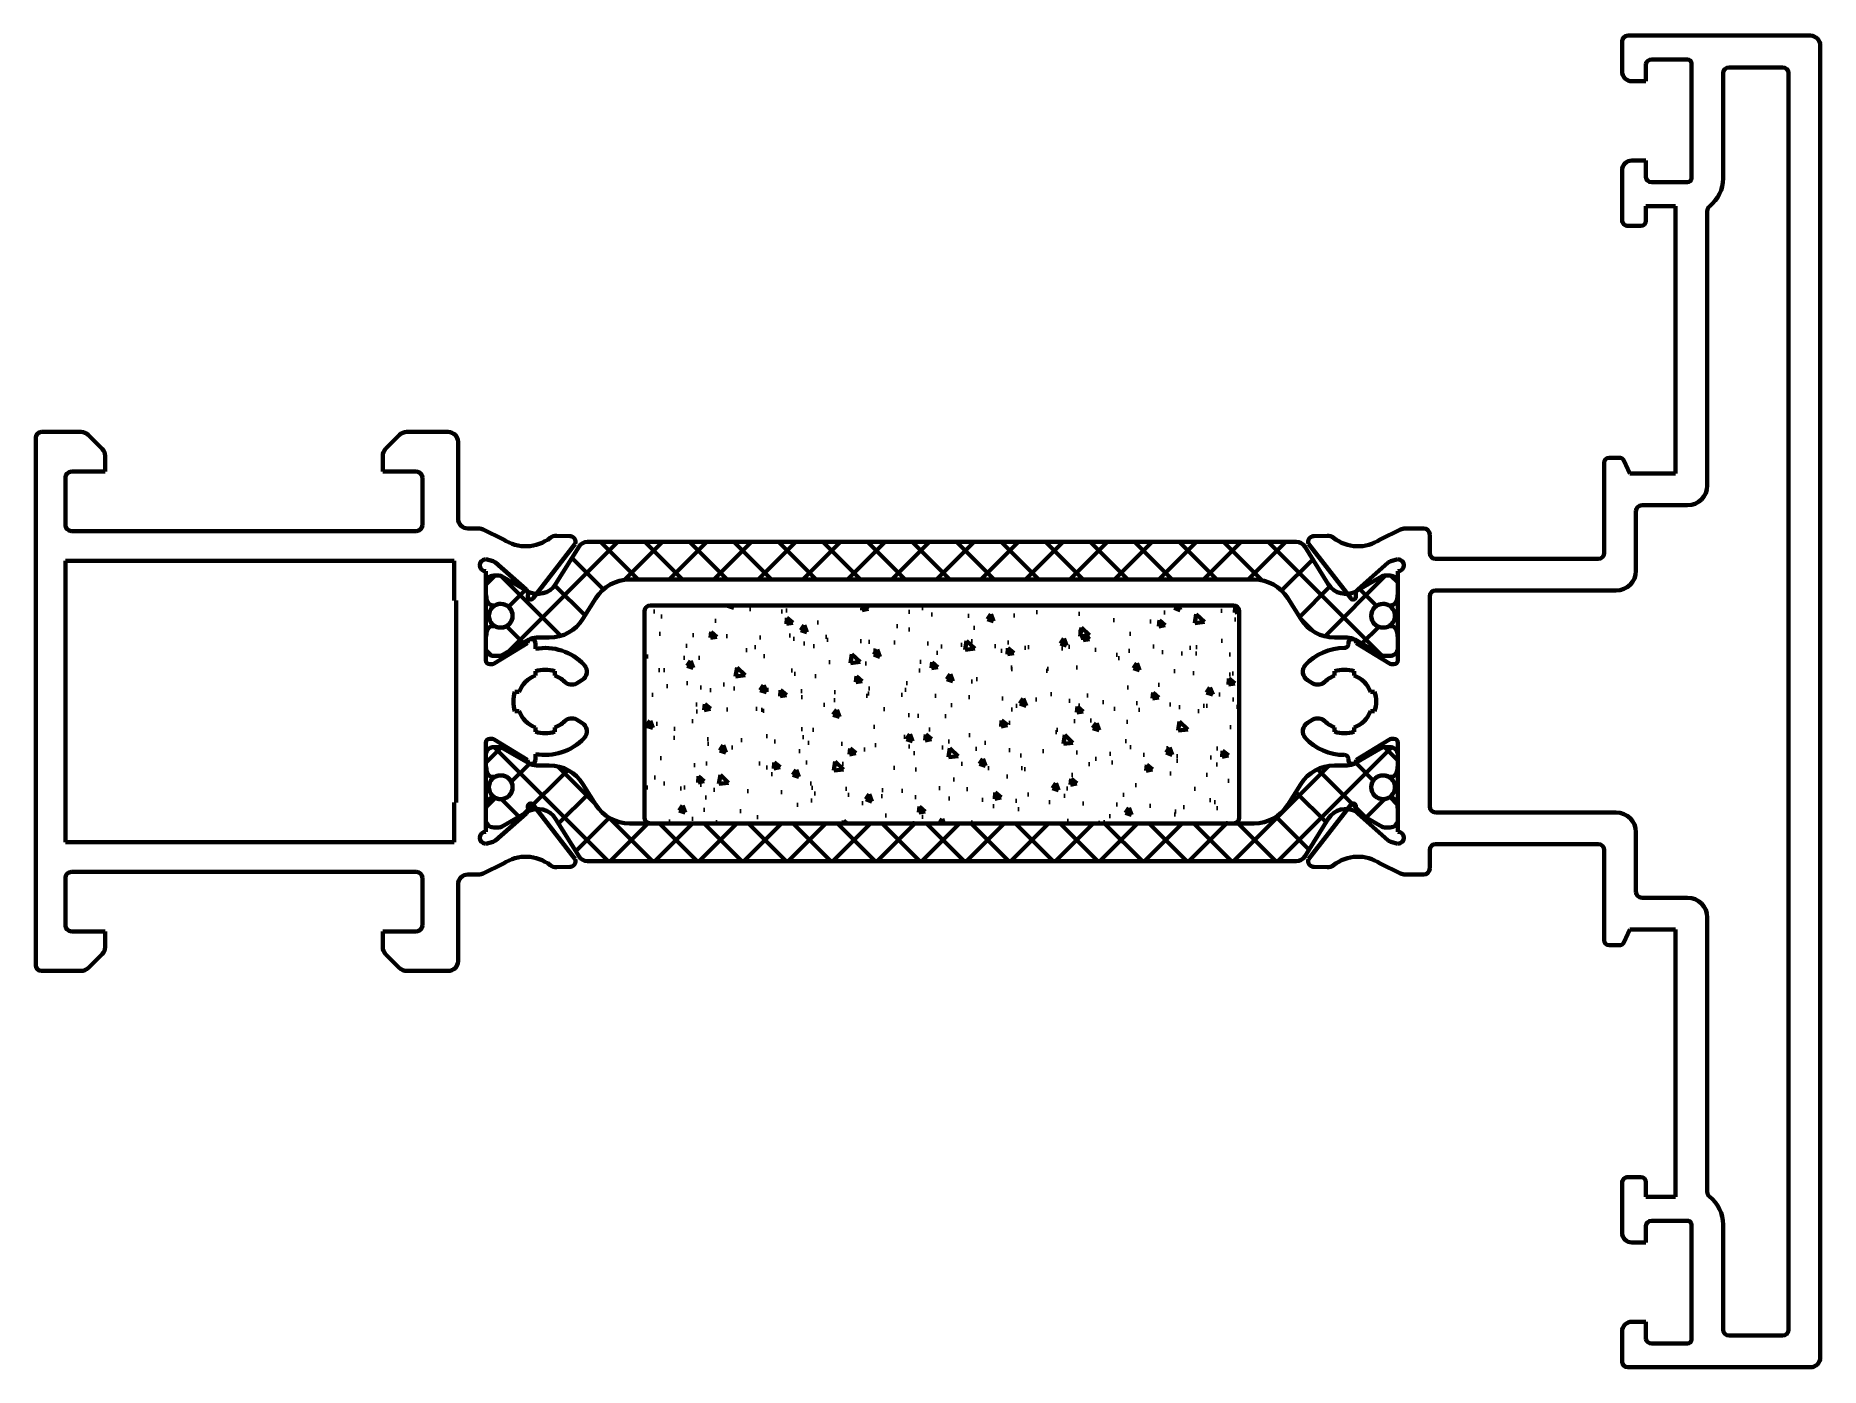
# Model space of a CAD drawing. Header units: millimetres. Extents: x 120.4 to 210.4, y 9.3 to 76.5.
import ezdxf

# ---------------------------------------------------------------- set-up
doc = ezdxf.new("R2010")
doc.units = ezdxf.units.MM
doc.layers.add('00_POLIAMIDAS', color=8, linetype='Continuous', lineweight=70)

msp = doc.modelspace()

# ---------------------------------------------------------------- hatches: boundary and pattern name
at = {"lineweight": 100}
h = msp.add_hatch(dxfattribs=at)
h.set_pattern_fill('ANSI37', color=8, scale=0.5, style=0)
h.paths.add_polyline_path([(184.374, 50.722, 0.258618), (183.95, 50.957), (148.204, 50.957, 0.258618), (147.78, 50.722), (146.594, 48.823, -0.404026), (145.184, 48.472), (143.871, 49.23, 0.131652), (143.771, 49.257), (143.477, 49.257, 0.414214), (143.077, 48.857), (143.077, 48.35, 0.044632), (143.08, 48.314, -0.012287), (143.126, 48.018, 0.37684), (143.424, 47.757), (143.537, 47.757, -0.571287), (144.427, 47.232, -0.571287), (143.537, 46.707), (143.424, 46.707, 0.37684), (143.126, 46.445, -0.012287), (143.08, 46.149, 0.044632), (143.077, 46.114), (143.077, 45.607, 0.414214), (143.477, 45.207), (143.771, 45.207, 0.131652), (143.871, 45.234), (145.241, 46.025, -0.131652), (145.641, 46.132), (146.28, 46.132, 0.258618), (147.976, 47.072), (148.629, 48.117, -0.258618), (150.325, 49.057), (181.829, 49.057, -0.258618), (183.525, 48.117), (184.178, 47.072, 0.258618), (185.874, 46.132), (186.513, 46.132, -0.131652), (186.913, 46.025), (188.283, 45.234, 0.131652), (188.383, 45.207), (188.677, 45.207, 0.414214), (189.077, 45.607), (189.077, 46.114, 0.044632), (189.074, 46.149, -0.012287), (189.028, 46.445, 0.37684), (188.73, 46.707), (188.617, 46.707, -1.69614), (188.617, 47.757), (188.73, 47.757, 0.37684), (189.028, 48.018, -0.012287), (189.074, 48.314, 0.044632), (189.077, 48.35), (189.077, 48.857, 0.414214), (188.677, 49.257), (188.383, 49.257, 0.131652), (188.283, 49.23), (186.97, 48.472, -0.404026), (185.56, 48.823)])
h = msp.add_hatch(dxfattribs=at)
h.set_pattern_fill('AR-CONC', color=8, scale=0.02, angle=270, style=0)
edge = h.paths.add_edge_path()
edge.add_line((151.377, 36.752), (180.777, 36.752))
edge.add_arc((180.777, 37.052), 0.3, 270, 360)
edge.add_line((181.077, 37.052), (181.077, 47.452))
edge.add_arc((180.777, 47.452), 0.3, 0, 90)
edge.add_line((180.777, 47.752), (151.377, 47.752))
edge.add_arc((151.377, 47.452), 0.3, 90, 180)
edge.add_line((151.077, 47.452), (151.077, 37.052))
edge.add_arc((151.377, 37.052), 0.3, 180, 270)
h = msp.add_hatch(dxfattribs=at)
h.set_pattern_fill('ANSI37', color=8, scale=0.5, style=0)
h.paths.add_polyline_path([(184.374, 35.088, -0.258618), (183.95, 34.852), (148.204, 34.852, -0.258618), (147.78, 35.088), (146.594, 36.986, 0.404026), (145.184, 37.337), (143.871, 36.579, -0.131652), (143.771, 36.552), (143.477, 36.552, -0.414214), (143.077, 36.952), (143.077, 37.459, -0.044632), (143.08, 37.495, 0.012287), (143.126, 37.791, -0.37684), (143.424, 38.052), (143.537, 38.052, 0.571287), (144.427, 38.577, 0.571287), (143.537, 39.102), (143.424, 39.102, -0.37684), (143.126, 39.364, 0.012287), (143.08, 39.66, -0.044632), (143.077, 39.696), (143.077, 40.202, -0.414214), (143.477, 40.602), (143.771, 40.602, -0.131652), (143.871, 40.576), (145.241, 39.785, 0.131652), (145.641, 39.677), (146.28, 39.677, -0.258618), (147.976, 38.737), (148.629, 37.693, 0.258618), (150.325, 36.752), (181.829, 36.752, 0.258618), (183.525, 37.693), (184.178, 38.737, -0.258618), (185.874, 39.677), (186.513, 39.677, 0.131652), (186.913, 39.785), (188.283, 40.576, -0.131652), (188.383, 40.602), (188.677, 40.602, -0.414214), (189.077, 40.202), (189.077, 39.696, -0.044632), (189.074, 39.66, 0.012287), (189.028, 39.364, -0.37684), (188.73, 39.102), (188.617, 39.102, 1.69614), (188.617, 38.052), (188.73, 38.052, -0.37684), (189.028, 37.791, 0.012287), (189.074, 37.495, -0.044632), (189.077, 37.459), (189.077, 36.952, -0.414214), (188.677, 36.552), (188.383, 36.552, -0.131652), (188.283, 36.579), (186.97, 37.337, 0.404026), (185.56, 36.986)])

# ---------------------------------------------------------------- linework, layer by layer
for p, q in [((200.677, 76.505), (209.877, 76.505)), ((200.377, 74.705), (200.377, 76.205)), ((210.377, 76.005), (210.377, 9.805)), ((201.58, 75.063), (201.574, 74.205)), ((203.677, 75.305), (201.874, 75.305)), ((203.877, 69.305), (203.877, 75.105)), ((208.477, 74.905), (205.777, 74.905)), ((201.177, 74.205), (200.877, 74.205)), ((201.574, 74.205), (201.177, 74.205)), ((205.477, 74.605), (205.477, 69.305)), ((208.777, 11.205), (208.777, 74.605)), ((200.877, 70.205), (201.574, 70.205)), ((201.574, 70.205), (201.574, 69.405)), ((200.377, 67.204), (200.377, 69.709)), ((201.874, 69.105), (203.677, 69.105)), ((203.077, 67.904), (201.577, 67.904)), ((201.577, 67.904), (201.577, 67.154)), ((203.077, 54.404), (203.077, 67.904)), ((204.677, 67.655), (204.677, 53.804)), ((201.327, 66.904), (200.677, 66.904)), ((120.377, 56.205), (120.377, 29.605)), ((122.67, 56.505), (120.677, 56.505)), ((123.731, 55.651), (123.023, 56.358)), ((138.731, 56.358), (138.023, 55.651)), ((141.177, 56.505), (139.084, 56.505)), ((141.677, 52.135), (141.677, 56.005)), ((123.877, 54.505), (123.877, 55.298)), ((137.877, 55.298), (137.877, 54.505)), ((199.477, 50.405), (199.477, 54.954)), ((199.727, 55.204), (200.244, 55.204)), ((200.471, 55.06), (200.777, 54.404)), ((121.877, 51.805), (121.877, 54.205)), ((122.177, 54.505), (123.877, 54.505)), ((137.877, 54.505), (139.577, 54.505)), ((139.877, 54.205), (139.877, 51.805)), ((200.777, 54.404), (203.077, 54.404)), ((201.077, 52.504), (201.077, 49.505)), ((203.677, 52.804), (201.377, 52.804)), ((139.577, 51.505), (122.177, 51.505)), ((142.724, 51.635), (142.177, 51.635)), ((143.973, 51.079), (142.944, 51.584)), ((188.181, 51.079), (189.21, 51.584)), ((189.43, 51.635), (190.377, 51.635)), ((190.677, 51.335), (190.677, 50.405)), ((145.461, 48.111), (147.589, 50.859)), ((147.308, 51.253), (146.651, 51.272)), ((147.31, 51.253), (147.308, 51.253)), ((186.693, 48.111), (184.565, 50.859)), ((184.844, 51.253), (184.846, 51.253)), ((184.846, 51.253), (185.503, 51.272)), ((121.877, 35.805), (121.877, 50.005)), ((121.877, 50.005), (141.477, 50.005)), ((141.477, 50.005), (141.477, 48.005)), ((143.077, 50.082), (143.441, 49.984)), ((143.562, 49.919), (145.108, 48.549)), ((188.592, 49.919), (187.046, 48.549)), ((189.077, 50.082), (188.713, 49.984)), ((190.977, 50.105), (199.177, 50.105)), ((143.077, 44.982), (143.077, 49.482)), ((189.077, 44.982), (189.077, 49.482)), ((141.477, 48.005), (141.577, 48.005)), ((141.577, 48.005), (141.577, 37.805)), ((145.461, 48.111), (145.461, 48.111)), ((190.677, 48.205), (190.677, 37.605)), ((200.077, 48.505), (190.977, 48.505)), ((145.177, 45.848), (143.501, 44.826)), ((145.577, 45.559), (145.577, 45.854)), ((186.577, 45.805), (186.577, 45.854)), ((186.977, 45.848), (188.653, 44.826)), ((143.345, 44.782), (143.277, 44.782)), ((145.577, 44.215), (145.577, 44.427)), ((146.561, 44.427), (146.561, 44.215)), ((185.885, 44.427), (185.885, 44.215)), ((186.869, 44.215), (186.869, 44.427)), ((188.809, 44.782), (188.877, 44.782)), ((144.546, 43.397), (144.758, 43.397)), ((147.656, 43.821), (147.924, 43.976)), ((184.79, 43.821), (184.522, 43.976)), ((187.899, 43.397), (187.688, 43.397)), ((144.758, 42.413), (144.546, 42.413)), ((187.688, 42.413), (187.899, 42.413)), ((145.577, 41.382), (145.577, 41.594)), ((146.561, 41.594), (146.561, 41.382)), ((147.924, 41.833), (147.656, 41.988)), ((184.522, 41.833), (184.79, 41.988)), ((185.885, 41.594), (185.885, 41.382)), ((186.869, 41.382), (186.869, 41.594)), ((143.077, 36.327), (143.077, 40.827)), ((143.277, 41.027), (143.345, 41.027)), ((143.501, 40.984), (145.177, 39.961)), ((188.653, 40.984), (186.977, 39.961)), ((188.877, 41.027), (188.809, 41.027)), ((189.077, 36.327), (189.077, 40.827)), ((145.577, 39.955), (145.577, 40.25)), ((186.577, 39.955), (186.577, 40.005)), ((141.577, 37.805), (141.477, 37.805)), ((141.477, 37.805), (141.477, 35.805)), ((145.108, 37.26), (143.562, 35.891)), ((145.461, 37.698), (145.461, 37.698)), ((147.589, 34.95), (145.461, 37.698)), ((184.565, 34.95), (186.693, 37.698)), ((187.046, 37.26), (188.592, 35.891)), ((190.977, 37.305), (200.077, 37.305)), ((201.077, 36.305), (201.077, 33.305)), ((141.477, 35.805), (121.877, 35.805)), ((143.441, 35.826), (143.077, 35.727)), ((188.713, 35.826), (189.077, 35.727)), ((190.677, 35.405), (190.677, 34.475)), ((199.177, 35.705), (190.977, 35.705)), ((199.477, 30.855), (199.477, 35.405)), ((122.177, 34.305), (139.577, 34.305)), ((142.944, 34.226), (143.973, 34.73)), ((146.651, 34.537), (147.308, 34.556)), ((147.308, 34.556), (147.31, 34.556)), ((184.846, 34.556), (184.844, 34.556)), ((185.503, 34.537), (184.846, 34.556)), ((189.21, 34.226), (188.181, 34.73)), ((121.877, 31.605), (121.877, 34.005)), ((139.877, 34.005), (139.877, 31.605)), ((141.677, 29.805), (141.677, 33.675)), ((142.177, 34.175), (142.724, 34.175)), ((190.377, 34.175), (189.43, 34.175)), ((201.377, 33.005), (203.677, 33.005)), ((204.677, 32.005), (204.677, 18.154)), ((123.877, 31.305), (122.177, 31.305)), ((123.877, 30.512), (123.877, 31.305)), ((139.577, 31.305), (137.877, 31.305)), ((137.877, 31.305), (137.877, 30.512)), ((200.244, 30.605), (199.727, 30.605)), ((200.777, 31.405), (200.471, 30.749)), ((203.077, 31.405), (200.777, 31.405)), ((203.077, 17.905), (203.077, 31.405)), ((123.023, 29.451), (123.731, 30.158)), ((138.023, 30.158), (138.731, 29.451)), ((120.677, 29.305), (122.67, 29.305)), ((139.084, 29.305), (141.177, 29.305)), ((200.677, 18.905), (201.327, 18.905)), ((200.377, 16.1), (200.377, 18.605)), ((201.577, 18.655), (201.577, 17.905)), ((201.577, 17.905), (203.077, 17.905)), ((201.574, 16.405), (201.574, 15.605)), ((203.677, 16.705), (201.874, 16.705)), ((203.877, 10.705), (203.877, 16.505)), ((205.477, 16.505), (205.477, 11.205)), ((201.574, 15.605), (200.877, 15.605)), ((200.377, 9.605), (200.377, 11.105)), ((200.877, 11.605), (201.177, 11.605)), ((201.177, 11.605), (201.574, 11.605)), ((201.574, 11.605), (201.58, 10.746)), ((205.777, 10.905), (208.477, 10.905)), ((201.874, 10.505), (203.677, 10.505)), ((209.877, 9.305), (200.677, 9.305))]:
    msp.add_line(p, q, dxfattribs=at)
for centre, radius, start, end in [((200.677, 76.205), 0.3, 90, 180), ((209.877, 76.005), 0.5, 360, 90), ((200.877, 74.705), 0.5, 180, 270), ((201.874, 75.005), 0.3, 90, 168.69007), ((203.677, 75.105), 0.2, 0, 90), ((205.777, 74.605), 0.3, 90, 180), ((208.477, 74.605), 0.3, 0, 90), ((200.877, 69.705), 0.5, 90, 179.51293), ((201.874, 69.405), 0.3, 180, 270), ((203.677, 69.305), 0.2, 270, 0), ((203.677, 69.305), 1.8, 308.24053, 0), ((204.977, 67.655), 0.3, 128.24053, 180), ((200.677, 67.204), 0.3, 179.99842, 270), ((201.327, 67.154), 0.25, 270, 0), ((120.677, 56.205), 0.3, 90, 180), ((122.67, 56.005), 0.5, 45, 90), ((139.084, 56.005), 0.5, 90, 135), ((141.177, 56.005), 0.5, 0, 90), ((123.377, 55.298), 0.5, 0, 45), ((138.377, 55.298), 0.5, 135, 180), ((199.727, 54.954), 0.25, 90, 180), ((200.244, 54.954), 0.25, 25, 90), ((122.177, 54.205), 0.3, 90, 180), ((139.577, 54.205), 0.3, 360, 90), ((203.677, 53.804), 1, 270, 0), ((201.377, 52.504), 0.3, 90, 180), ((122.177, 51.805), 0.3, 180, 270), ((139.577, 51.805), 0.3, 270, 360), ((142.177, 52.135), 0.5, 180, 270), ((142.724, 51.135), 0.5, 63.87297, 90), ((189.43, 51.135), 0.5, 90, 116.12703), ((190.377, 51.335), 0.3, 360, 90), ((145.091, 52.737), 2, 236.00295, 308.19423), ((146.637, 50.772), 0.5, 88.37625, 128.19423), ((147.304, 50.953), 0.3, 341.74858, 88.86602), ((184.85, 50.953), 0.3, 91.13398, 198.25142), ((185.517, 50.772), 0.5, 51.80577, 91.62375), ((187.063, 52.737), 2, 231.80577, 303.99705), ((190.977, 50.405), 0.3, 180, 270), ((199.177, 50.405), 0.3, 270, 0), ((143.077, 49.782), 0.3, 90, 270), ((143.363, 49.694), 0.3, 48.46149, 74.93644), ((188.791, 49.694), 0.3, 105.06356, 131.53851), ((189.077, 49.782), 0.3, 270, 90), ((200.077, 49.505), 1, 270, 0), ((144.909, 48.324), 0.3, 344.30723, 48.46149), ((145.343, 48.203), 0.15, 164.30723, 322.25392), ((186.811, 48.203), 0.15, 217.74608, 15.69277), ((187.245, 48.324), 0.3, 131.53851, 195.69277), ((190.977, 48.205), 0.3, 90, 180), ((145.377, 45.854), 0.2, 360, 181.77363), ((186.777, 45.854), 0.2, 358.22637, 180), ((146.069, 42.905), 2.7, 43.13656, 100.49844), ((186.377, 42.905), 2.7, 89.99869, 136.86344), ((186.377, 45.805), 0.2, 269.99869, 0), ((143.277, 44.982), 0.2, 180, 270), ((143.345, 45.082), 0.3, 270, 301.38013), ((146.069, 42.905), 1.4, 110.57312, 159.42688), ((146.069, 42.905), 1.6, 72.09274, 107.90726), ((146.069, 42.905), 1.4, 45.25752, 69.42688), ((147.674, 44.409), 0.5, 300, 43.13656), ((184.772, 44.409), 0.5, 136.86344, 240), ((186.377, 42.905), 1.4, 110.57312, 134.74248), ((186.377, 42.905), 1.6, 72.09274, 107.90726), ((186.377, 42.905), 1.4, 20.57312, 69.42688), ((188.809, 45.082), 0.3, 238.61987, 270), ((188.877, 44.982), 0.2, 270, 360), ((146.069, 42.905), 1.6, 162.09274, 197.90726), ((147.406, 44.254), 0.5, 225.25752, 300), ((185.04, 44.254), 0.5, 240, 314.74248), ((186.377, 42.905), 1.6, 342.09274, 17.90726), ((146.069, 42.905), 1.4, 200.57312, 249.42688), ((186.377, 42.905), 1.4, 290.57312, 339.42688), ((146.069, 42.905), 1.4, 290.57312, 314.74248), ((147.406, 41.555), 0.5, 60, 134.74248), ((147.674, 41.4), 0.5, 316.86344, 60), ((184.772, 41.4), 0.5, 120, 223.13656), ((185.04, 41.555), 0.5, 45.25752, 120), ((186.377, 42.905), 1.4, 225.25752, 249.42688), ((143.277, 40.827), 0.2, 90, 180), ((143.345, 40.727), 0.3, 58.61987, 90), ((146.069, 42.905), 1.6, 252.09274, 287.90726), ((146.069, 42.905), 2.7, 259.50156, 316.86344), ((186.377, 42.905), 2.7, 223.13656, 270.00131), ((186.377, 42.905), 1.6, 252.09274, 287.90726), ((188.809, 40.727), 0.3, 90, 121.38013), ((188.877, 40.827), 0.2, 0, 90), ((145.377, 39.955), 0.2, 178.22637, 360), ((186.377, 40.005), 0.2, 360, 90.00131), ((186.777, 39.955), 0.2, 180, 1.77363), ((144.909, 37.485), 0.3, 311.53851, 15.69277), ((145.343, 37.607), 0.15, 37.74608, 195.69277), ((186.811, 37.607), 0.15, 344.30723, 142.25392), ((187.245, 37.485), 0.3, 164.30723, 228.46149), ((190.977, 37.605), 0.3, 180, 270), ((200.077, 36.305), 1, 360, 90), ((143.077, 36.027), 0.3, 90, 270), ((189.077, 36.027), 0.3, 270, 90), ((143.363, 36.115), 0.3, 285.06356, 311.53851), ((188.791, 36.115), 0.3, 228.46149, 254.93644), ((190.977, 35.405), 0.3, 90, 180), ((199.177, 35.405), 0.3, 0, 90), ((122.177, 34.005), 0.3, 90, 180), ((139.577, 34.005), 0.3, 360, 90), ((142.724, 34.675), 0.5, 270, 296.12703), ((145.091, 33.072), 2, 51.80577, 123.99705), ((146.637, 35.037), 0.5, 231.80577, 271.62375), ((147.304, 34.856), 0.3, 271.13398, 18.25142), ((184.85, 34.856), 0.3, 161.74858, 268.86602), ((185.517, 35.037), 0.5, 268.37625, 308.19423), ((187.063, 33.072), 2, 56.00295, 128.19423), ((189.43, 34.675), 0.5, 243.87297, 270), ((190.377, 34.475), 0.3, 270, 0), ((142.177, 33.675), 0.5, 90, 180), ((201.377, 33.305), 0.3, 180, 270), ((203.677, 32.005), 1, 0, 90), ((122.177, 31.605), 0.3, 180, 270), ((139.577, 31.605), 0.3, 270, 0), ((199.727, 30.855), 0.25, 180, 270), ((200.244, 30.855), 0.25, 270, 335), ((123.377, 30.512), 0.5, 315, 360), ((138.377, 30.512), 0.5, 180, 225), ((141.177, 29.805), 0.5, 270, 0), ((120.677, 29.605), 0.3, 180, 270), ((122.67, 29.805), 0.5, 270, 315), ((139.084, 29.805), 0.5, 225, 270), ((200.677, 18.605), 0.3, 90, 180.00158), ((201.327, 18.655), 0.25, 360, 90), ((204.977, 18.154), 0.3, 180, 231.75947), ((203.677, 16.505), 1.8, 360, 51.75947), ((201.874, 16.405), 0.3, 90, 180), ((203.677, 16.505), 0.2, 360, 90), ((200.877, 16.105), 0.5, 180.48707, 270), ((200.877, 11.105), 0.5, 90, 180), ((205.777, 11.205), 0.3, 180, 270), ((208.477, 11.205), 0.3, 270, 0), ((201.874, 10.805), 0.3, 191.30993, 270), ((203.677, 10.705), 0.2, 270, 360), ((200.677, 9.605), 0.3, 180, 270), ((209.877, 9.805), 0.5, 270, 360)]:
    msp.add_arc(centre, radius, start, end, dxfattribs=at)
at = {"layer": '00_POLIAMIDAS'}
for p, q in [((146.594, 48.823), (147.78, 50.722)), ((148.204, 50.957), (183.95, 50.957)), ((184.374, 50.722), (185.56, 48.823)), ((143.077, 48.35), (143.077, 48.857)), ((143.477, 49.257), (143.771, 49.257)), ((143.871, 49.23), (145.184, 48.472)), ((181.829, 49.057), (150.325, 49.057)), ((186.97, 48.472), (188.283, 49.23)), ((188.383, 49.257), (188.677, 49.257)), ((189.077, 48.857), (189.077, 48.35)), ((143.537, 47.757), (143.424, 47.757)), ((148.629, 48.117), (147.976, 47.072)), ((180.777, 47.752), (151.377, 47.752)), ((184.178, 47.072), (183.525, 48.117)), ((188.73, 47.757), (188.617, 47.757)), ((151.077, 47.452), (151.077, 37.052)), ((181.077, 37.052), (181.077, 47.452)), ((143.077, 45.607), (143.077, 46.114)), ((143.424, 46.707), (143.537, 46.707)), ((145.241, 46.025), (143.871, 45.234)), ((146.28, 46.132), (145.641, 46.132)), ((186.513, 46.132), (185.874, 46.132)), ((188.283, 45.234), (186.913, 46.025)), ((188.617, 46.707), (188.73, 46.707)), ((189.077, 46.114), (189.077, 45.607)), ((143.771, 45.207), (143.477, 45.207)), ((188.677, 45.207), (188.383, 45.207)), ((143.477, 40.602), (143.771, 40.602)), ((143.871, 40.576), (145.241, 39.785)), ((186.913, 39.785), (188.283, 40.576)), ((188.383, 40.602), (188.677, 40.602)), ((143.077, 39.696), (143.077, 40.202)), ((145.641, 39.677), (146.28, 39.677)), ((185.874, 39.677), (186.513, 39.677)), ((189.077, 40.202), (189.077, 39.696)), ((143.537, 39.102), (143.424, 39.102)), ((147.976, 38.737), (148.629, 37.693)), ((183.525, 37.693), (184.178, 38.737)), ((188.73, 39.102), (188.617, 39.102)), ((143.424, 38.052), (143.537, 38.052)), ((188.617, 38.052), (188.73, 38.052)), ((143.077, 36.952), (143.077, 37.459)), ((145.184, 37.337), (143.871, 36.579)), ((147.78, 35.088), (146.594, 36.986)), ((185.56, 36.986), (184.374, 35.088)), ((188.283, 36.579), (186.97, 37.337)), ((189.077, 37.459), (189.077, 36.952)), ((143.771, 36.552), (143.477, 36.552)), ((150.325, 36.752), (181.829, 36.752)), ((151.377, 36.752), (180.777, 36.752)), ((188.677, 36.552), (188.383, 36.552)), ((183.95, 34.852), (148.204, 34.852))]:
    msp.add_line(p, q, dxfattribs=at)
for centre in [(143.827, 47.232), (188.327, 47.232), (143.827, 38.577), (188.327, 38.577)]:
    msp.add_circle(centre, 0.6, dxfattribs=at)
for centre, radius, start, end in [((148.204, 50.457), 0.5, 90, 148), ((183.95, 50.457), 0.5, 32, 90), ((143.477, 48.857), 0.4, 90, 180), ((143.771, 49.057), 0.2, 60, 90), ((145.707, 49.378), 1.046, 240, 328), ((150.325, 47.057), 2, 90, 148), ((181.829, 47.057), 2, 32, 90), ((186.447, 49.378), 1.046, 212, 300), ((188.383, 49.057), 0.2, 90, 120), ((188.677, 48.857), 0.4, 0, 90), ((143.277, 48.35), 0.2, 180, 190.22218), ((137.077, 47.232), 6.1, 7.40639, 10.22218), ((143.424, 48.057), 0.3, 187.40639, 270), ((143.827, 47.232), 0.6, 241.04498, 118.95502), ((151.377, 47.452), 0.3, 90, 180), ((180.777, 47.452), 0.3, 360, 90), ((188.327, 47.232), 0.6, 61.04498, 298.95502), ((188.73, 48.057), 0.3, 270, 352.59361), ((195.077, 47.232), 6.1, 169.77782, 172.59361), ((188.877, 48.35), 0.2, 349.77782, 0), ((146.28, 48.132), 2, 270, 328), ((185.874, 48.132), 2, 212, 270), ((143.277, 46.114), 0.2, 169.77782, 180), ((137.077, 47.232), 6.1, 349.77782, 352.59361), ((143.424, 46.407), 0.3, 90, 172.59361), ((145.641, 45.332), 0.8, 90, 120), ((186.513, 45.332), 0.8, 60, 90), ((188.73, 46.407), 0.3, 7.40639, 90), ((195.077, 47.232), 6.1, 187.40639, 190.22218), ((188.877, 46.114), 0.2, 0, 10.22218), ((143.477, 45.607), 0.4, 180, 270), ((143.771, 45.407), 0.2, 270, 300), ((188.383, 45.407), 0.2, 240, 270), ((188.677, 45.607), 0.4, 270, 360), ((143.477, 40.202), 0.4, 90, 180), ((143.771, 40.402), 0.2, 60, 90), ((188.383, 40.402), 0.2, 90, 120), ((188.677, 40.202), 0.4, 0, 90), ((143.277, 39.696), 0.2, 180, 190.22218), ((137.077, 38.577), 6.1, 7.40639, 10.22218), ((145.641, 40.477), 0.8, 240, 270), ((146.28, 37.677), 2, 32, 90), ((185.874, 37.677), 2, 90, 148), ((186.513, 40.477), 0.8, 270, 300), ((195.077, 38.577), 6.1, 169.77782, 172.59361), ((188.877, 39.696), 0.2, 349.77782, 360), ((143.424, 39.402), 0.3, 187.40639, 270), ((143.827, 38.577), 0.6, 241.04498, 118.95502), ((188.327, 38.577), 0.6, 61.04498, 298.95502), ((188.73, 39.402), 0.3, 270, 352.59361), ((143.424, 37.752), 0.3, 90, 172.59361), ((188.73, 37.752), 0.3, 7.40639, 90), ((143.277, 37.459), 0.2, 169.77782, 180), ((143.477, 36.952), 0.4, 180, 270), ((137.077, 38.577), 6.1, 349.77782, 352.59361), ((145.707, 36.432), 1.046, 32, 120), ((150.325, 38.752), 2, 212, 270), ((151.377, 37.052), 0.3, 180, 270), ((180.777, 37.052), 0.3, 270, 0), ((181.829, 38.752), 2, 270, 328), ((186.447, 36.432), 1.046, 60, 148), ((188.677, 36.952), 0.4, 270, 360), ((195.077, 38.577), 6.1, 187.40639, 190.22218), ((188.877, 37.459), 0.2, 0, 10.22218), ((143.771, 36.752), 0.2, 270, 300), ((188.383, 36.752), 0.2, 240, 270), ((148.204, 35.352), 0.5, 212, 270), ((183.95, 35.352), 0.5, 270, 328)]:
    msp.add_arc(centre, radius, start, end, dxfattribs=at)

doc.saveas('drawing.dxf')
